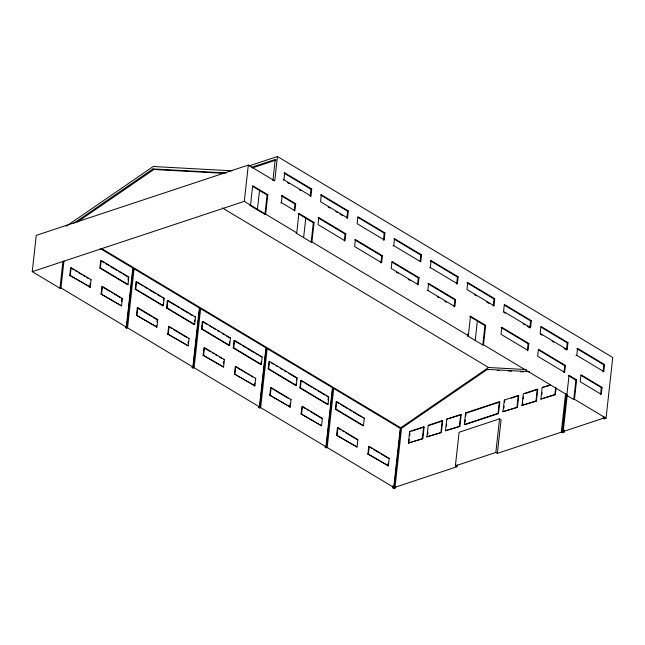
<?xml version="1.0" encoding="UTF-8"?>
<svg xmlns="http://www.w3.org/2000/svg" width="645" height="645" viewBox="0 0 645 645"><rect width="100%" height="100%" fill="white"/><g stroke="black" fill="none" stroke-linecap="round" stroke-linejoin="round"><path stroke-width="0.97" d="M100.16 248.486L132.822 268.07L126.307 327.079L60.977 287.92L59.953 288.259L32.25 271.658L36.257 235.369L248.309 165.088L274.738 180.931L277.431 156.509L249.059 165.918M59.953 288.259L62.936 261.257M60.977 287.92L63.96 260.919M69.797 275.326L70.619 267.893L71.127 267.723L91.066 279.672L90.252 287.114L69.797 275.326L90.252 287.114M70.305 275.157L71.127 267.723M89.736 287.283L90.147 283.566M99.894 268.094L100.709 260.661L101.225 260.491L128.847 277.044L128.024 284.477L127.508 284.655L99.894 268.094L100.402 267.925L128.024 284.477M100.402 267.925L101.225 260.491M101.112 294.096L101.934 286.662L102.45 286.493L122.389 298.45L121.566 305.883L101.112 294.096L121.566 305.883M101.628 293.927L102.45 286.493M121.566 301.409L121.776 299.546M128.024 280.003L128.226 278.148M192.855 366.973L127.557 327.829L126.533 328.168L133.047 269.159L134.071 268.82L199.37 307.955L192.855 366.973L191.831 367.311L193.081 368.053L194.105 367.714L259.403 406.858L265.917 347.849L200.619 308.705L199.595 309.044L193.081 368.053M127.557 327.829L134.071 268.82M135.24 289.283L136.063 281.849L136.571 281.68L164.193 298.232L163.37 305.666L162.863 305.835L135.24 289.283L135.756 289.113L163.37 305.666M135.756 289.113L136.571 281.68M136.466 315.284L137.28 307.85L137.796 307.681L157.735 319.638L156.912 327.071L136.466 315.284L156.912 327.071M136.974 315.115L137.796 307.681M156.404 327.241L156.606 325.378M157.017 321.661L157.227 319.807L153.067 317.316M162.863 305.835L163.064 303.98M163.475 300.264L163.677 298.401L161.951 297.369M166.563 308.06L167.377 300.626L167.894 300.449L195.508 317.009L194.693 324.443L194.177 324.612L166.563 308.06L167.071 307.891L194.693 324.443M167.071 307.891L167.894 300.449M167.781 334.062L168.603 326.628L169.111 326.459L189.058 338.407L188.235 345.841L167.781 334.062L188.235 345.841M168.297 333.892L169.111 326.459M188.034 343.221L188.235 341.366M194.484 321.823L194.693 319.968M194.105 367.714L200.619 308.705M201.514 329.006L202.337 321.573L202.844 321.404L230.467 337.956L229.644 345.389L229.128 345.559L201.514 329.006L202.022 328.837L229.644 345.389M202.022 328.837L202.844 321.404M203.127 355.25L203.949 347.816L204.465 347.647L224.404 359.596L223.581 367.029L203.127 355.25L223.581 367.029M203.643 355.081L204.465 347.647M223.484 363.482L223.686 361.627M32.25 271.658L244.302 201.369L248.309 165.088M229.128 345.559L229.539 341.842M233.224 348.018L234.046 340.584L234.562 340.415L262.176 356.967L261.354 364.401L260.846 364.57L233.224 348.018L233.74 347.849L261.354 364.401M233.74 347.849L234.562 340.415M234.449 374.019L235.272 366.586L235.78 366.416L255.718 378.365L254.904 385.807L234.449 374.019L254.904 385.807M234.957 373.85L235.78 366.416M257.371 209.883L259.508 190.469M264.942 214.422L249.792 205.344L250.526 205.102L252.671 185.687L267.812 194.766L265.675 214.18L264.942 214.422L267.086 195.008L252.775 186.437M272.908 180.608L275.238 159.468L251.445 167.353M254.388 385.976L254.694 383.186M260.846 364.57L261.152 361.781M281.413 202.651L282.188 195.653L281.454 195.895L294.967 203.989L295.7 203.747L294.926 210.746L281.413 202.651L280.68 202.893M310.954 196.016L283.937 179.818L284.703 172.82L283.977 173.07L311.003 189.267L311.728 189.025L310.954 196.016L310.229 196.257L311.003 189.267M325.951 446.751L260.653 407.608L259.629 407.946L266.143 348.937L267.167 348.598L332.465 387.734L325.951 446.751L324.927 447.09L326.177 447.832L327.2 447.493L393.748 487.386L400.263 428.377L333.715 388.483L332.691 388.822L326.177 447.832M260.653 407.608L267.167 348.598M268.183 368.964L268.997 361.531L269.513 361.361L297.127 377.922L296.313 385.355L295.797 385.525L268.183 368.964L268.691 368.795L296.313 385.355M268.691 368.795L269.513 361.361M269.795 395.208L270.618 387.774L271.134 387.605L291.072 399.553L290.25 406.995L269.795 395.208L290.25 406.995M270.311 395.038L271.134 387.605M294.193 210.988L294.967 203.989M311.922 241.899L311.188 242.141L296.047 233.063L296.773 232.821L298.917 213.406L298.192 213.656L313.333 222.735L314.067 222.493L311.922 241.899L468.367 335.674L470.511 316.26L469.778 316.502L484.927 325.58L485.661 325.338L483.516 344.753L566.899 394.74L569.043 375.325L568.318 375.567L575.888 380.107L576.622 379.865L574.477 399.279L606.05 418.202L612.75 357.499L277.431 156.509M303.618 237.602L305.762 218.195M289.742 407.164L290.145 403.447M311.188 242.141L313.333 222.735M295.797 385.525L296.007 383.662M296.41 379.945L296.619 378.091L297.127 377.922M299.893 387.976L300.715 380.542L301.223 380.373L328.845 396.925L328.023 404.367L327.515 404.536L299.893 387.976L300.409 387.806L328.023 404.367M318.791 217.591L318.017 224.589L345.043 240.787L345.817 233.788L318.791 217.591L318.058 217.833L345.083 234.03L345.817 233.788M321.315 194.766L320.541 201.764L347.566 217.962L348.332 210.963L321.315 194.766L320.581 195.008L347.607 211.205L348.332 210.963M300.409 387.806L301.223 380.373M301.118 413.977L301.941 406.543L302.449 406.374L322.387 418.331L321.565 425.765L301.118 413.977L321.565 425.765M301.626 413.808L302.449 406.374M344.309 241.028L345.083 234.03M347.607 211.205L346.833 218.203L347.566 217.962M328.023 399.884L328.232 398.03M327.2 447.493L333.715 388.483M335.376 409.244L336.198 401.811L336.706 401.642L364.328 418.194L363.506 425.627L362.99 425.797L335.376 409.244L335.884 409.075L363.506 425.627M335.884 409.075L336.706 401.642M336.601 435.246L337.416 427.812L337.932 427.643L357.87 439.6L357.048 447.033L336.601 435.246L357.048 447.033M337.109 435.077L337.932 427.643M380.913 262.967L381.687 255.976L354.661 239.779M358.031 217.454L384.21 233.143L383.436 240.142L384.17 239.9L384.936 232.901L357.919 216.704L357.145 223.702L384.17 239.9M382.421 255.734L381.647 262.725L354.621 246.527L355.395 239.529L382.421 255.734L381.687 255.976M367.916 454.024L368.738 446.59L369.246 446.421L389.193 458.369L388.371 465.803L367.916 454.024L388.371 465.803M368.424 453.854L369.246 446.421M393.748 245.64L394.522 238.642L421.54 254.848L420.774 261.838L393.748 245.64L393.015 245.882M387.855 465.972L388.161 463.183M529.569 371.689L487.354 369.375L401.521 428.28L395.006 487.289L395.933 487.846L393.998 488.491L392.724 487.725L392.942 485.725M393.998 488.491L400.698 427.788L488.547 367.497L526.401 369.577M417.517 284.913L418.291 277.914L392.112 262.225M420.153 261.08L420.814 255.089L393.789 238.892M419.024 277.673L418.25 284.671L391.225 268.473L391.999 261.475L419.024 277.673L418.291 277.914M408.398 443.01L409.672 431.441L423.644 426.813L424.104 427.095L422.83 438.656L408.398 443.01L422.83 438.656M408.857 443.284L409.285 439.43M409.712 435.577L409.922 433.65M427.829 290.411L428.603 283.413L427.869 283.655L454.894 299.852L455.628 299.611L454.854 306.609L427.829 290.411L427.103 290.653M457.378 283.784L430.352 267.586L431.126 260.588L430.392 260.83L457.418 277.028L458.152 276.786L457.378 283.784L456.644 284.026L457.418 277.028M422.362 438.382L423.644 426.813M426.974 436.85L428.248 425.289L442.212 420.661L442.672 420.935L441.398 432.505L426.974 436.85L441.398 432.505M427.748 434.238L427.966 432.311M454.12 306.851L454.894 299.852M440.938 432.223L442.212 420.661M445.469 430.723L446.743 419.153L460.715 414.525L461.175 414.8L459.901 426.369L445.469 430.723L459.901 426.369M446.461 426.176L446.679 424.249M467.73 282.526L466.956 289.524L493.981 305.722L494.755 298.724L467.73 282.526L466.996 282.768L494.022 298.966L494.755 298.724M483.516 344.753L482.782 344.994L467.633 335.916L467.851 333.973M459.434 426.095L460.715 414.525M455.386 465.867L459.103 432.255L499.553 418.847L501.068 419.758L497.36 453.362L495.844 452.459L455.386 465.867L456.91 466.77L457.128 464.795M464.335 424.466L465.609 412.905L499.319 401.73L499.786 402.004L498.504 413.574L464.795 424.749L464.335 424.466L498.045 413.292L498.504 413.574M465.118 421.854L465.327 419.927M465.754 416.073L465.964 414.146M475.212 340.455L477.348 321.041M482.782 344.994L484.927 325.58M494.022 298.966L493.248 305.964L493.981 305.722M498.045 413.292L499.319 401.73M495.844 452.459L499.553 418.847M503.019 411.647L504.293 400.077L518.257 395.45L518.725 395.732L517.443 407.293L503.019 411.647L517.443 407.293M503.906 408.067L504.116 406.14M504.543 402.286L504.753 400.36L504.293 400.077M516.984 407.019L518.257 395.45M527.336 350.735L528.102 343.737L501.084 327.539M504.446 305.214L530.625 320.912L529.851 327.902L530.585 327.66L531.359 320.662L504.334 304.464L503.56 311.462L530.585 327.66M522.031 405.342L523.305 393.781L537.269 389.153L537.737 389.427L536.455 400.997L522.031 405.342L536.455 400.997M528.836 343.495L528.062 350.493L501.036 334.295L501.81 327.297L528.836 343.495L528.102 343.737M522.595 404.657L522.813 402.73M523.232 398.876L523.45 396.949M535.995 400.714L537.269 389.153M556.063 387.992L555.321 394.74L540.889 399.094L542.171 387.524L550.548 384.751M541.889 394.547L542.098 392.62M540.889 399.094L554.861 394.466L555.603 387.718M563.94 372.673L564.706 365.675L538.527 349.985M567.189 349.606L540.163 333.409L540.937 326.41L567.963 342.608L567.189 349.606L566.455 349.848L567.229 342.85L541.05 327.16M565.439 365.433L564.665 372.431L537.648 356.233L538.414 349.235L565.439 365.433L564.706 365.675M565.576 393.571L561.311 432.166L562.238 432.722L564.133 432.094L564.351 430.118M562.238 432.722L566.504 394.127M567.253 394.925L563.206 431.537L564.133 432.094M603.793 371.544L576.767 355.347L577.541 348.348L576.807 348.59L603.833 364.788L604.567 364.546L603.793 371.544L603.059 371.786L603.833 364.788M574.477 399.279L573.744 399.521L575.888 380.107M600.543 394.611L601.317 387.621L581.081 375.487M602.043 387.371L601.269 394.369L580.194 381.735L580.968 374.737L602.043 387.371L601.317 387.621M497.36 453.362L603.188 418.291L603.406 416.307M603.188 418.291L604.115 418.839L604.333 416.863M66.209 226.234L153.228 166.507L231.934 170.82M73.732 223.315L152.954 168.934L226.331 172.965M77.134 222.17L153.881 169.49L224.242 173.352M252.372 167.91L276.165 160.024M283.203 180.06L283.937 179.818M267.086 195.008L267.812 194.766M90.558 279.841L91.066 279.672M121.873 298.619L122.389 298.45M163.677 298.401L164.193 298.232M384.21 233.143L384.936 232.901M126.307 327.079L125.283 327.418L126.533 328.168M157.227 319.807L157.735 319.638M195 317.179L195.508 317.009M420.814 255.089L421.54 254.848M188.542 338.577L189.058 338.407M429.618 267.828L430.352 267.586M229.951 338.125L230.467 337.956M223.896 359.765L224.404 359.596M262.176 356.967L259.943 356.105M255.21 378.542L255.718 378.365M467.633 335.916L468.367 335.674M259.403 406.858L258.379 407.197L259.629 407.946M290.556 399.731L291.072 399.553M530.625 320.912L531.359 320.662M567.229 342.85L567.963 342.608M364.328 418.194L362.087 417.331M576.041 355.589L576.767 355.347M412.002 431.102L424.104 427.095M429.643 425.257L442.672 420.935M461.175 414.8L446.743 419.153M497.908 402.625L466.077 413.179L465.609 412.905M511.275 398.199L517.79 396.038M524.699 393.748L537.737 389.427M549.153 385.646L542.171 387.524M566.899 394.74L566.173 394.982L573.744 399.521M388.677 458.539L389.193 458.369M392.724 487.725L393.748 487.386M395.006 487.289L456.91 466.77M604.115 418.839L606.05 418.202M497.319 370.423L499.335 370.536M508.381 371.028L511.396 371.197M520.442 371.689L523.458 371.859M284.703 172.82L311.728 189.025M431.126 260.588L458.152 276.786M577.541 348.348L604.567 364.546M287.428 182.591L289.113 183.607M299.248 189.678L300.941 190.694M328.249 207.069L329.942 208.077M335.851 211.625L337.545 212.632M340.076 214.148L342.608 215.672M474.672 294.829L476.357 295.837M486.491 301.916L489.023 303.432M503.672 312.212L505.366 313.228M523.095 323.855L524.788 324.87M527.32 326.386L529.005 327.402M540.276 334.15L541.969 335.166M552.104 341.237L553.789 342.253M563.924 348.324L566.455 349.848M282.188 195.653L295.7 203.747M428.603 283.413L455.628 299.611M298.917 213.406L314.067 222.493M470.511 316.26L485.661 325.338M569.043 375.325L576.622 379.865M396.409 272.255L398.094 273.27M408.229 279.341L409.922 280.357M437.237 296.724L438.923 297.74M444.832 301.28L446.525 302.295M244.302 201.369L296.773 232.821M554.861 394.466L555.321 394.74M222.364 207.948L488.547 367.497M152.954 168.934L153.881 169.49M487.354 369.375L488.273 369.924M428.248 425.289L428.707 425.563M409.672 431.441L410.139 431.723M101.676 248.559L400.698 427.788M101.579 261.177L104.167 262.733M105.893 263.765L108.481 265.321M110.206 266.353L117.108 270.489M118.841 271.529L121.429 273.077M123.155 274.109L128.331 277.213M136.063 281.849L142.964 285.985M144.69 287.025L147.278 288.573M149.011 289.613L155.913 293.749M157.638 294.781L160.226 296.337M167.377 300.626L175.15 305.279M176.875 306.311L179.463 307.867M181.189 308.899L188.09 313.035M189.823 314.075L192.412 315.623M202.337 321.573L207.513 324.677M209.238 325.709L211.826 327.265M213.551 328.297L215.277 329.329M217.865 330.885L219.59 331.917M222.186 333.473L224.774 335.021M226.5 336.061L229.088 337.609M234.046 340.584L240.956 344.72M242.681 345.752L245.269 347.308M246.995 348.34L253.896 352.484M255.622 353.516L258.21 355.064M271.585 363.087L273.319 364.119M275.907 365.675L277.632 366.707M280.22 368.263L282.808 369.811M284.534 370.843L286.259 371.883M288.847 373.431L295.757 377.567M300.715 380.542L303.303 382.098M305.029 383.13L311.938 387.266M313.663 388.306L316.252 389.854M317.977 390.886L324.878 395.03M326.604 396.062L328.337 397.094M336.198 401.811L338.786 403.367M340.512 404.399L347.413 408.535M349.139 409.567L351.735 411.123M353.46 412.155L360.361 416.299M71.45 268.393L73.941 269.884M75.602 270.884L77.263 271.876M78.924 272.875L81.415 274.367M83.076 275.367L84.745 276.358M86.406 277.358L88.067 278.35M101.934 286.662L109.416 291.145M111.077 292.145L112.738 293.136M114.399 294.136L120.212 297.619M137.28 307.85L151.406 316.316M170.264 327.62L171.925 328.619M173.586 329.611L186.881 337.585M204.779 348.308L210.601 351.799M212.261 352.791L213.922 353.791M215.583 354.782L217.244 355.782M219.735 357.274L221.396 358.273M235.272 366.586L246.067 373.06M247.736 374.06L249.397 375.051M251.058 376.051L252.719 377.043M270.618 387.774L273.109 389.266M274.77 390.265L288.065 398.231M302.771 407.043L305.262 408.535M306.923 409.535L308.584 410.534M310.245 411.526L321.879 418.5M338.246 428.312L340.745 429.804M342.406 430.804L344.067 431.795M345.728 432.795L357.362 439.769M368.738 446.59L372.06 448.581M373.721 449.573L379.534 453.064M381.203 454.056L387.847 458.039"/></g></svg>
